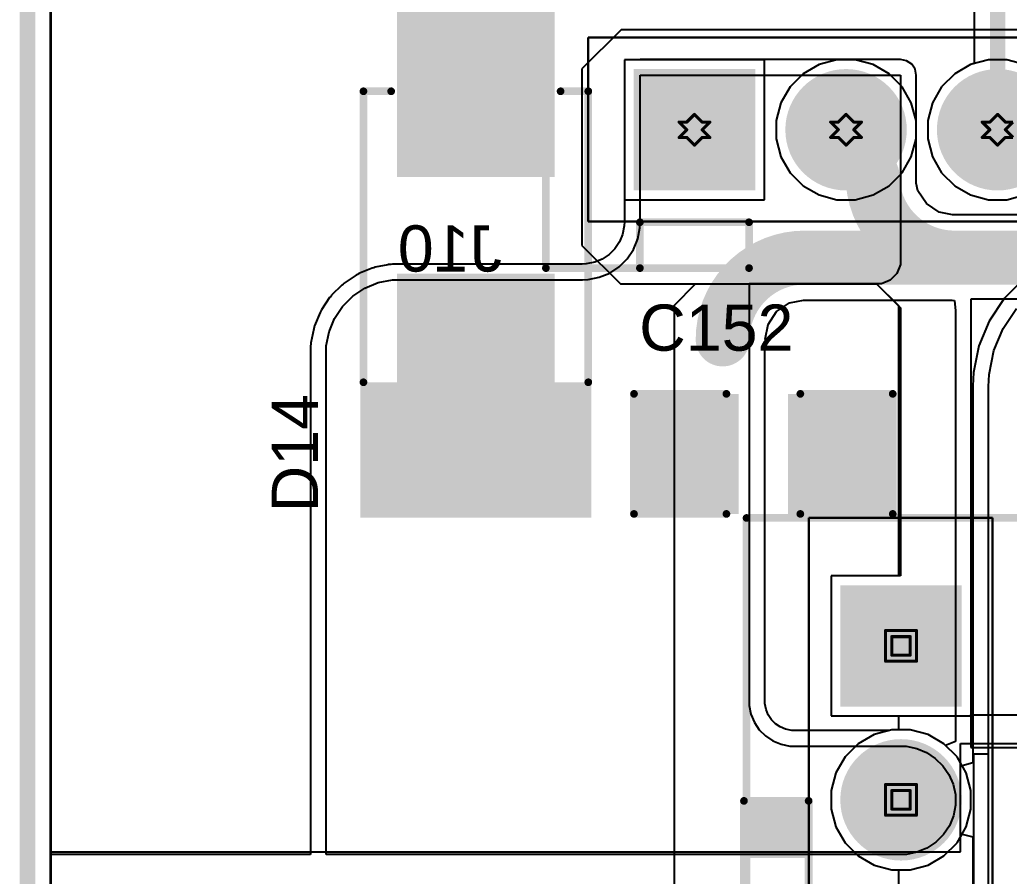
# Model space of a CAD drawing. Header units: inches. Extents: x 0 to 211, y 0 to 201.
# Drawn here: x -0.005 to 0.637, y 3.885 to 4.442 of the extents above; entities that cross this region are included whole.
import ezdxf

# ---------------------------------------------------------------- set-up
doc = ezdxf.new("R2010")
doc.units = ezdxf.units.IN
doc.header["$MEASUREMENT"] = 0
for name, color, linetype in [('Board Outline', 216, 'Continuous'), ('Bottom Layer', 5, 'Continuous'), ('Bottom Overlay', 54, 'Continuous'), ('Bottom Solder', 6, 'Continuous'), ('Drill Drawing', 1, 'Continuous'), ('Layer 1', 16, 'Continuous'), ('Layer 2', 76, 'Continuous'), ('Multi-Layer', 9, 'Continuous'), ('Pad Holes', 156, 'Continuous'), ('Top Layer', 1, 'Continuous'), ('Top Overlay', 2, 'Continuous'), ('Top Paste', 8, 'Continuous'), ('Top Solder', 216, 'Continuous')]:
    doc.layers.add(name, color=color, linetype=linetype)
doc.styles.add('Arial', font='', dxfattribs={"height": 0.2})
doc.styles.get('Arial').set_extended_font_data('Arial')

# ---------------------------------------------------------------- blocks, each defined once
blk = doc.blocks.new('VRB1212S_10WR3_B_4')
at = {"layer": 'Bottom Layer'}
blk.add_hatch(color=5, dxfattribs=at).paths.add_polyline_path([(-0.38543, 0.03543), (-0.31457, 0.03543), (-0.31457, -0.03543), (-0.38543, -0.03543)])
h = blk.add_hatch(color=5, dxfattribs=at)
edge = h.paths.add_edge_path()
edge.add_arc((-0.25, 0), 0.03543, 0, 360)
at = {"layer": 'Bottom Solder'}
blk.add_hatch(color=6, dxfattribs=at).paths.add_polyline_path([(-0.38943, 0.03943), (-0.31057, 0.03943), (-0.31057, -0.03943), (-0.38943, -0.03943)])
h = blk.add_hatch(color=6, dxfattribs=at)
edge = h.paths.add_edge_path()
edge.add_arc((-0.25, 0), 0.03943, 0, 360)
at = {"layer": 'Layer 1'}
blk.add_hatch(color=16, dxfattribs=at).paths.add_polyline_path([(-0.38543, 0.03543), (-0.31457, 0.03543), (-0.31457, -0.03543), (-0.38543, -0.03543)])
h = blk.add_hatch(color=16, dxfattribs=at)
edge = h.paths.add_edge_path()
edge.add_arc((-0.25, 0), 0.03543, 0, 360)
at = {"layer": 'Layer 2'}
blk.add_hatch(color=76, dxfattribs=at).paths.add_polyline_path([(-0.38543, 0.03543), (-0.31457, 0.03543), (-0.31457, -0.03543), (-0.38543, -0.03543)])
h = blk.add_hatch(color=76, dxfattribs=at)
edge = h.paths.add_edge_path()
edge.add_arc((-0.25, 0), 0.03543, 0, 360)
at = {"layer": 'Multi-Layer'}
blk.add_hatch(color=9, dxfattribs=at).paths.add_polyline_path([(-0.38543, 0.03543), (-0.31457, 0.03543), (-0.31457, -0.03543), (-0.38543, -0.03543)])
h = blk.add_hatch(color=9, dxfattribs=at)
edge = h.paths.add_edge_path()
edge.add_arc((-0.25, 0), 0.03543, 0, 360)
at = {"layer": 'Pad Holes'}
h = blk.add_hatch(color=7, dxfattribs=at)
edge = h.paths.add_edge_path()
edge.add_arc((-0.35, 0), 0.02165, 0, 360)
h = blk.add_hatch(color=7, dxfattribs=at)
edge = h.paths.add_edge_path()
edge.add_arc((-0.25, 0), 0.02165, 0, 360)
at = {"layer": 'Top Layer'}
blk.add_hatch(color=1, dxfattribs=at).paths.add_polyline_path([(-0.38543, 0.03543), (-0.31457, 0.03543), (-0.31457, -0.03543), (-0.38543, -0.03543)])
h = blk.add_hatch(color=1, dxfattribs=at)
edge = h.paths.add_edge_path()
edge.add_arc((-0.25, 0), 0.03543, 0, 360)
at = {"layer": 'Top Solder'}
blk.add_hatch(color=216, dxfattribs=at).paths.add_polyline_path([(-0.38943, 0.03943), (-0.31057, 0.03943), (-0.31057, -0.03943), (-0.38943, -0.03943)])
h = blk.add_hatch(color=216, dxfattribs=at)
edge = h.paths.add_edge_path()
edge.add_arc((-0.25, 0), 0.03943, 0, 360)
at = {"layer": 'Bottom Overlay'}
for points in [[(-0.43307, -0.1003, 0.005, 0.005, 0), (-0.43307, 0.27372, 0.005, 0.005, 0)], [(-0.43307, -0.1003, 0.005, 0.005, 0), (0.43307, -0.1003, 0.005, 0.005, 0)]]:
    blk.add_lwpolyline(points, format="xyseb", dxfattribs=at)
blk.add_lwpolyline([(-0.43432, -0.1003, 0.0025, 0.0025, 1), (-0.43182, -0.1003, 0.0025, 0.0025, 1)], format="xyseb", close=True, dxfattribs=at)
blk.add_lwpolyline([(-0.43432, -0.1003, 0.0025, 0.0025, 1), (-0.43182, -0.1003, 0.0025, 0.0025, 1)], format="xyseb", close=True, dxfattribs=at)
blk = doc.blocks.new('R___0603_10')
at = {"layer": 'Top Layer'}
for points in [[(-0.015, 0.0175), (-0.015, -0.0175), (-0.045, -0.0175), (-0.045, 0.0175)], [(0.045, 0.0175), (0.045, -0.0175), (0.015, -0.0175), (0.015, 0.0175)]]:
    blk.add_hatch(color=1, dxfattribs=at).paths.add_polyline_path(points)
at = {"layer": 'Top Paste'}
for points in [[(-0.015, 0.0175), (-0.015, -0.0175), (-0.045, -0.0175), (-0.045, 0.0175)], [(0.045, 0.0175), (0.045, -0.0175), (0.015, -0.0175), (0.015, 0.0175)]]:
    blk.add_hatch(color=8, dxfattribs=at).paths.add_polyline_path(points)
at = {"layer": 'Top Solder'}
for points in [[(-0.011, 0.0215), (-0.011, -0.0215), (-0.049, -0.0215), (-0.049, 0.0215)], [(0.049, 0.0215), (0.049, -0.0215), (0.011, -0.0215), (0.011, 0.0215)]]:
    blk.add_hatch(color=216, dxfattribs=at).paths.add_polyline_path(points)
at = {"layer": 'Top Overlay'}
for points in [[(0.048, 0.021, 0.005, 0.005, 0), (-0.048, 0.021, 0.005, 0.005, 0)], [(-0.048, -0.021, 0.005, 0.005, 0), (-0.048, 0.021, 0.005, 0.005, 0)], [(0.048, -0.021, 0.005, 0.005, 0), (0.048, 0.021, 0.005, 0.005, 0)], [(0.048, -0.021, 0.005, 0.005, 0), (-0.048, -0.021, 0.005, 0.005, 0)]]:
    blk.add_lwpolyline(points, format="xyseb", dxfattribs=at)
for points in [[(-0.04925, 0.021, 0.0025, 0.0025, 1), (-0.04675, 0.021, 0.0025, 0.0025, 1)], [(-0.04925, 0.021, 0.0025, 0.0025, 1), (-0.04675, 0.021, 0.0025, 0.0025, 1)], [(0.04675, 0.021, 0.0025, 0.0025, 1), (0.04925, 0.021, 0.0025, 0.0025, 1)], [(0.04675, 0.021, 0.0025, 0.0025, 1), (0.04925, 0.021, 0.0025, 0.0025, 1)], [(-0.04925, -0.021, 0.0025, 0.0025, 1), (-0.04675, -0.021, 0.0025, 0.0025, 1)], [(-0.04925, -0.021, 0.0025, 0.0025, 1), (-0.04675, -0.021, 0.0025, 0.0025, 1)], [(0.04675, -0.021, 0.0025, 0.0025, 1), (0.04925, -0.021, 0.0025, 0.0025, 1)], [(0.04675, -0.021, 0.0025, 0.0025, 1), (0.04925, -0.021, 0.0025, 0.0025, 1)]]:
    blk.add_lwpolyline(points, format="xyseb", close=True, dxfattribs=at)
blk = doc.blocks.new('SMB__20')
at = {"layer": 'Top Layer'}
for points in [[(-0.14567, -0.04724), (-0.14567, 0.04724), (-0.03543, 0.04724), (-0.03543, -0.04724)], [(0.03543, -0.04724), (0.03543, 0.04724), (0.14567, 0.04724), (0.14567, -0.04724)]]:
    blk.add_hatch(color=1, dxfattribs=at).paths.add_polyline_path(points)
at = {"layer": 'Top Overlay'}
for points in [[(0.102, 0.049), (0.19, 0.049), (0.19, 0.075), (0.102, 0.075)], [(0.147, -0.065), (0.19, -0.065), (0.19, 0.053), (0.147, 0.053)], [(0.102, -0.075), (0.19, -0.075), (0.19, -0.049), (0.102, -0.049)]]:
    blk.add_hatch(color=2, dxfattribs=at).paths.add_polyline_path(points)
at = {"layer": 'Top Paste'}
for points in [[(-0.14567, -0.04724), (-0.14567, 0.04724), (-0.03543, 0.04724), (-0.03543, -0.04724)], [(0.03543, -0.04724), (0.03543, 0.04724), (0.14567, 0.04724), (0.14567, -0.04724)]]:
    blk.add_hatch(color=8, dxfattribs=at).paths.add_polyline_path(points)
at = {"layer": 'Top Solder'}
for points in [[(-0.14967, -0.05124), (-0.14967, 0.05124), (-0.03143, 0.05124), (-0.03143, -0.05124)], [(0.03143, -0.05124), (0.03143, 0.05124), (0.14967, 0.05124), (0.14967, -0.05124)]]:
    blk.add_hatch(color=216, dxfattribs=at).paths.add_polyline_path(points)
at = {"layer": 'Top Overlay'}
for points in [[(0.102, 0.073, 0.005, 0.005, 0), (-0.087, 0.073, 0.005, 0.005, 0)], [(-0.087, 0.055, 0.005, 0.005, 0), (-0.087, 0.073, 0.005, 0.005, 0)], [(-0.087, -0.073, 0.005, 0.005, 0), (-0.087, -0.055, 0.005, 0.005, 0)], [(0.102, -0.073, 0.005, 0.005, 0), (-0.087, -0.073, 0.005, 0.005, 0)]]:
    blk.add_lwpolyline(points, format="xyseb", dxfattribs=at)
for points in [[(-0.08825, 0.073, 0.0025, 0.0025, 1), (-0.08575, 0.073, 0.0025, 0.0025, 1)], [(-0.08825, 0.073, 0.0025, 0.0025, 1), (-0.08575, 0.073, 0.0025, 0.0025, 1)], [(0.10075, 0.073, 0.0025, 0.0025, 1), (0.10325, 0.073, 0.0025, 0.0025, 1)], [(-0.08825, 0.055, 0.0025, 0.0025, 1), (-0.08575, 0.055, 0.0025, 0.0025, 1)], [(-0.08825, -0.055, 0.0025, 0.0025, 1), (-0.08575, -0.055, 0.0025, 0.0025, 1)], [(-0.08825, -0.073, 0.0025, 0.0025, 1), (-0.08575, -0.073, 0.0025, 0.0025, 1)], [(-0.08825, -0.073, 0.0025, 0.0025, 1), (-0.08575, -0.073, 0.0025, 0.0025, 1)], [(0.10075, -0.073, 0.0025, 0.0025, 1), (0.10325, -0.073, 0.0025, 0.0025, 1)]]:
    blk.add_lwpolyline(points, format="xyseb", close=True, dxfattribs=at)
blk = doc.blocks.new('C___1206_28')
at = {"layer": 'Top Layer'}
for points in [[(-0.08, 0.035), (-0.02, 0.035), (-0.02, -0.035), (-0.08, -0.035)], [(0.02, 0.035), (0.08, 0.035), (0.08, -0.035), (0.02, -0.035)]]:
    blk.add_hatch(color=1, dxfattribs=at).paths.add_polyline_path(points)
at = {"layer": 'Top Paste'}
for points in [[(-0.08, 0.035), (-0.02, 0.035), (-0.02, -0.035), (-0.08, -0.035)], [(0.02, 0.035), (0.08, 0.035), (0.08, -0.035), (0.02, -0.035)]]:
    blk.add_hatch(color=8, dxfattribs=at).paths.add_polyline_path(points)
at = {"layer": 'Top Solder'}
for points in [[(-0.084, 0.039), (-0.016, 0.039), (-0.016, -0.039), (-0.084, -0.039)], [(0.016, 0.039), (0.084, 0.039), (0.084, -0.039), (0.016, -0.039)]]:
    blk.add_hatch(color=216, dxfattribs=at).paths.add_polyline_path(points)
at = {"layer": 'Top Overlay'}
for points in [[(-0.084, 0.039, 0.005, 0.005, 0), (-0.084, -0.039, 0.005, 0.005, 0)], [(-0.024, 0.039, 0.005, 0.005, 0), (-0.084, 0.039, 0.005, 0.005, 0)], [(0.084, 0.039, 0.005, 0.005, 0), (0.024, 0.039, 0.005, 0.005, 0)], [(0.084, 0.039, 0.005, 0.005, 0), (0.084, -0.039, 0.005, 0.005, 0)], [(-0.024, -0.039, 0.005, 0.005, 0), (-0.084, -0.039, 0.005, 0.005, 0)], [(0.084, -0.039, 0.005, 0.005, 0), (0.024, -0.039, 0.005, 0.005, 0)]]:
    blk.add_lwpolyline(points, format="xyseb", dxfattribs=at)
for points in [[(-0.08525, 0.039, 0.0025, 0.0025, 1), (-0.08275, 0.039, 0.0025, 0.0025, 1)], [(-0.08525, 0.039, 0.0025, 0.0025, 1), (-0.08275, 0.039, 0.0025, 0.0025, 1)], [(-0.02525, 0.039, 0.0025, 0.0025, 1), (-0.02275, 0.039, 0.0025, 0.0025, 1)], [(0.02275, 0.039, 0.0025, 0.0025, 1), (0.02525, 0.039, 0.0025, 0.0025, 1)], [(0.08275, 0.039, 0.0025, 0.0025, 1), (0.08525, 0.039, 0.0025, 0.0025, 1)], [(0.08275, 0.039, 0.0025, 0.0025, 1), (0.08525, 0.039, 0.0025, 0.0025, 1)], [(-0.08525, -0.039, 0.0025, 0.0025, 1), (-0.08275, -0.039, 0.0025, 0.0025, 1)], [(-0.08525, -0.039, 0.0025, 0.0025, 1), (-0.08275, -0.039, 0.0025, 0.0025, 1)], [(-0.02525, -0.039, 0.0025, 0.0025, 1), (-0.02275, -0.039, 0.0025, 0.0025, 1)], [(0.02275, -0.039, 0.0025, 0.0025, 1), (0.02525, -0.039, 0.0025, 0.0025, 1)], [(0.08275, -0.039, 0.0025, 0.0025, 1), (0.08525, -0.039, 0.0025, 0.0025, 1)], [(0.08275, -0.039, 0.0025, 0.0025, 1), (0.08525, -0.039, 0.0025, 0.0025, 1)]]:
    blk.add_lwpolyline(points, format="xyseb", close=True, dxfattribs=at)
blk = doc.blocks.new('B8B_XH_A_LF__SN__B_220')
at = {"layer": 'Bottom Layer'}
blk.add_hatch(color=5, dxfattribs=at).paths.add_polyline_path([(-0.30906, -0.03543), (-0.37992, -0.03543), (-0.37992, 0.03543), (-0.30906, 0.03543)])
h = blk.add_hatch(color=5, dxfattribs=at)
edge = h.paths.add_edge_path()
edge.add_arc((-0.24606, 0), 0.03543, 0, 360)
h = blk.add_hatch(color=5, dxfattribs=at)
edge = h.paths.add_edge_path()
edge.add_arc((-0.14764, 0), 0.03543, 0, 360)
at = {"layer": 'Bottom Solder'}
blk.add_hatch(color=6, dxfattribs=at).paths.add_polyline_path([(-0.30506, -0.03943), (-0.38392, -0.03943), (-0.38392, 0.03943), (-0.30506, 0.03943)])
h = blk.add_hatch(color=6, dxfattribs=at)
edge = h.paths.add_edge_path()
edge.add_arc((-0.24606, 0), 0.03943, 0, 360)
h = blk.add_hatch(color=6, dxfattribs=at)
edge = h.paths.add_edge_path()
edge.add_arc((-0.14764, 0), 0.03943, 0, 360)
at = {"layer": 'Layer 1'}
blk.add_hatch(color=16, dxfattribs=at).paths.add_polyline_path([(-0.30906, -0.03543), (-0.37992, -0.03543), (-0.37992, 0.03543), (-0.30906, 0.03543)])
h = blk.add_hatch(color=16, dxfattribs=at)
edge = h.paths.add_edge_path()
edge.add_arc((-0.24606, 0), 0.03543, 0, 360)
h = blk.add_hatch(color=16, dxfattribs=at)
edge = h.paths.add_edge_path()
edge.add_arc((-0.14764, 0), 0.03543, 0, 360)
at = {"layer": 'Layer 2'}
blk.add_hatch(color=76, dxfattribs=at).paths.add_polyline_path([(-0.30906, -0.03543), (-0.37992, -0.03543), (-0.37992, 0.03543), (-0.30906, 0.03543)])
h = blk.add_hatch(color=76, dxfattribs=at)
edge = h.paths.add_edge_path()
edge.add_arc((-0.24606, 0), 0.03543, 0, 360)
h = blk.add_hatch(color=76, dxfattribs=at)
edge = h.paths.add_edge_path()
edge.add_arc((-0.14764, 0), 0.03543, 0, 360)
at = {"layer": 'Multi-Layer'}
blk.add_hatch(color=9, dxfattribs=at).paths.add_polyline_path([(-0.30906, -0.03543), (-0.37992, -0.03543), (-0.37992, 0.03543), (-0.30906, 0.03543)])
h = blk.add_hatch(color=9, dxfattribs=at)
edge = h.paths.add_edge_path()
edge.add_arc((-0.24606, 0), 0.03543, 0, 360)
h = blk.add_hatch(color=9, dxfattribs=at)
edge = h.paths.add_edge_path()
edge.add_arc((-0.14764, 0), 0.03543, 0, 360)
at = {"layer": 'Pad Holes'}
h = blk.add_hatch(color=7, dxfattribs=at)
edge = h.paths.add_edge_path()
edge.add_arc((-0.34449, 0), 0.01969, 0, 360)
h = blk.add_hatch(color=7, dxfattribs=at)
edge = h.paths.add_edge_path()
edge.add_arc((-0.24606, 0), 0.01969, 0, 360)
h = blk.add_hatch(color=7, dxfattribs=at)
edge = h.paths.add_edge_path()
edge.add_arc((-0.14764, 0), 0.01969, 0, 360)
at = {"layer": 'Top Layer'}
blk.add_hatch(color=1, dxfattribs=at).paths.add_polyline_path([(-0.30906, -0.03543), (-0.37992, -0.03543), (-0.37992, 0.03543), (-0.30906, 0.03543)])
h = blk.add_hatch(color=1, dxfattribs=at)
edge = h.paths.add_edge_path()
edge.add_arc((-0.24606, 0), 0.03543, 0, 360)
h = blk.add_hatch(color=1, dxfattribs=at)
edge = h.paths.add_edge_path()
edge.add_arc((-0.14764, 0), 0.03543, 0, 360)
at = {"layer": 'Top Solder'}
blk.add_hatch(color=216, dxfattribs=at).paths.add_polyline_path([(-0.30506, -0.03943), (-0.38392, -0.03943), (-0.38392, 0.03943), (-0.30506, 0.03943)])
h = blk.add_hatch(color=216, dxfattribs=at)
edge = h.paths.add_edge_path()
edge.add_arc((-0.24606, 0), 0.03943, 0, 360)
h = blk.add_hatch(color=216, dxfattribs=at)
edge = h.paths.add_edge_path()
edge.add_arc((-0.14764, 0), 0.03943, 0, 360)
at = {"layer": 'Bottom Overlay'}
for points in [[(-0.44094, -0.08986, 0.005, 0.005, 0), (-0.44094, 0.13652, 0.005, 0.005, 0)], [(-0.37992, -0.08986, 0.005, 0.005, 0), (-0.37992, -0.06008, 0.005, 0.005, 0)], [(-0.37992, -0.06008, 0.005, 0.005, 0), (-0.30906, -0.06008, 0.005, 0.005, 0)], [(-0.30906, -0.08986, 0.005, 0.005, 0), (-0.30906, -0.06008, 0.005, 0.005, 0)], [(-0.44094, -0.08986, 0.005, 0.005, 0), (0.44094, -0.08986, 0.005, 0.005, 0)]]:
    blk.add_lwpolyline(points, format="xyseb", dxfattribs=at)
for points in [[(-0.38117, -0.06008, 0.0025, 0.0025, 1), (-0.37867, -0.06008, 0.0025, 0.0025, 1)], [(-0.38117, -0.06008, 0.0025, 0.0025, 1), (-0.37867, -0.06008, 0.0025, 0.0025, 1)], [(-0.31031, -0.06008, 0.0025, 0.0025, 1), (-0.30781, -0.06008, 0.0025, 0.0025, 1)], [(-0.31031, -0.06008, 0.0025, 0.0025, 1), (-0.30781, -0.06008, 0.0025, 0.0025, 1)], [(-0.4422, -0.08986, 0.0025, 0.0025, 1), (-0.4397, -0.08986, 0.0025, 0.0025, 1)], [(-0.4422, -0.08986, 0.0025, 0.0025, 1), (-0.4397, -0.08986, 0.0025, 0.0025, 1)], [(-0.38117, -0.08986, 0.0025, 0.0025, 1), (-0.37867, -0.08986, 0.0025, 0.0025, 1)], [(-0.31031, -0.08986, 0.0025, 0.0025, 1), (-0.30781, -0.08986, 0.0025, 0.0025, 1)]]:
    blk.add_lwpolyline(points, format="xyseb", close=True, dxfattribs=at)

msp = doc.modelspace()

# ---------------------------------------------------------------- linework, layer by layer
at = {"layer": 'Board Outline'}
msp.add_lwpolyline([(0, 0, 0.01, 0.01, 0), (0, 4.72441, 0.01, 0.01, 0)], format="xyseb", dxfattribs=at)
at = {"layer": 'Bottom Layer'}
for p, q in [((0.01529, 3.73113), (0.01529, 4.56122)), ((0.61463, 4.52016), (0.61463, 4.41302)), ((0.4785, 4.41551), (0.38764, 4.41551)), ((0.38764, 4.41551), (0.38764, 4.32465)), ((0.4785, 4.32465), (0.4785, 4.41551)), ((0.52551, 4.41551), (0.51396, 4.41242)), ((0.53748, 4.41551), (0.52551, 4.41551)), ((0.54903, 4.41242), (0.53748, 4.41551)), ((0.51396, 4.41242), (0.5036, 4.40644)), ((0.55939, 4.40644), (0.54903, 4.41242)), ((0.61238, 4.41242), (0.60202, 4.40644)), ((0.61463, 4.41302), (0.61238, 4.41242)), ((0.5036, 4.40644), (0.49514, 4.39798)), ((0.56785, 4.39798), (0.55939, 4.40644)), ((0.60202, 4.40644), (0.59356, 4.39798)), ((0.49514, 4.39798), (0.48916, 4.38762)), ((0.57383, 4.38762), (0.56785, 4.39798)), ((0.59356, 4.39798), (0.58758, 4.38762)), ((0.48916, 4.38762), (0.48606, 4.37606)), ((0.57693, 4.37606), (0.57383, 4.38762)), ((0.58758, 4.38762), (0.58449, 4.37606)), ((0.48606, 4.37606), (0.48606, 4.3641)), ((0.57693, 4.3641), (0.57693, 4.37606)), ((0.58449, 4.37606), (0.58449, 4.3641)), ((0.48606, 4.3641), (0.48916, 4.35254)), ((0.57383, 4.35254), (0.57693, 4.3641)), ((0.58449, 4.3641), (0.58758, 4.35254)), ((0.48916, 4.35254), (0.49514, 4.34218)), ((0.56785, 4.34218), (0.57383, 4.35254)), ((0.58758, 4.35254), (0.59356, 4.34218)), ((0.49514, 4.34218), (0.5036, 4.33373)), ((0.55939, 4.33373), (0.56785, 4.34218)), ((0.59356, 4.34218), (0.60202, 4.33373)), ((0.5036, 4.33373), (0.51396, 4.32774)), ((0.54903, 4.32774), (0.55939, 4.33373)), ((0.60202, 4.33373), (0.61238, 4.32774)), ((0.38764, 4.32465), (0.4785, 4.32465)), ((0.51396, 4.32774), (0.52551, 4.32465)), ((0.52551, 4.32465), (0.53748, 4.32465)), ((0.53748, 4.32465), (0.54903, 4.32774)), ((0.61238, 4.32774), (0.62394, 4.32465)), ((0.62394, 4.32465), (0.6359, 4.32465)), ((0.6359, 4.32465), (0.64746, 4.32774)), ((0.64654, 4.27283), (0.63414, 4.26043)), ((0.63414, 4.26043), (0.6244, 4.24584)), ((0.63343, 4.24102), (0.64206, 4.25393)), ((0.6244, 4.24584), (0.61769, 4.22964)), ((0.62749, 4.22667), (0.63343, 4.24102)), ((0.61769, 4.22964), (0.61426, 4.21244)), ((0.62441, 4.21119), (0.62749, 4.22667)), ((0.61426, 4.21244), (0.61383, 4.20368)), ((0.62403, 4.20343), (0.62441, 4.21119)), ((0.61383, 4.20368), (0.61383, 3.95892)), ((0.62403, 3.96463), (0.62403, 4.20343)), ((0.54965, 3.9772), (0.53929, 3.97122)), ((0.5612, 3.98029), (0.54965, 3.9772)), ((0.57316, 3.98029), (0.5612, 3.98029)), ((0.58472, 3.9772), (0.57316, 3.98029)), ((0.59508, 3.97122), (0.58472, 3.9772)), ((0.53929, 3.97122), (0.53083, 3.96276)), ((0.60354, 3.96276), (0.59508, 3.97122)), ((0.62405, 3.96463), (0.61427, 3.96463)), ((0.61427, 3.96463), (0.61427, 3.72093)), ((0.62405, 3.96463), (0.62403, 3.96463)), ((0.62405, 3.72093), (0.62405, 3.96463)), ((0.62405, 3.72093), (0.62405, 3.96463)), ((0.53083, 3.96276), (0.52485, 3.9524)), ((0.60683, 3.95705), (0.60354, 3.96276)), ((0.61383, 3.95892), (0.60683, 3.95705)), ((0.52485, 3.9524), (0.52175, 3.94084)), ((0.52175, 3.94084), (0.52175, 3.92888)), ((0.52175, 3.92888), (0.52485, 3.91732)), ((0.52485, 3.91732), (0.53083, 3.90696)), ((0.60354, 3.90696), (0.60683, 3.91267)), ((0.60683, 3.91267), (0.61383, 3.9108)), ((0.53083, 3.90696), (0.53929, 3.8985)), ((0.59508, 3.8985), (0.60354, 3.90696)), ((0.61383, 3.9108), (0.61383, 3.85892)), ((0.53929, 3.8985), (0.54965, 3.89252)), ((0.58472, 3.89252), (0.59508, 3.8985)), ((0.54965, 3.89252), (0.5612, 3.88943)), ((0.5612, 3.88943), (0.57316, 3.88943)), ((0.57316, 3.88943), (0.58472, 3.89252))]:
    msp.add_line(p, q, dxfattribs=at)
msp.add_lwpolyline([(0.62992, 4.37008, 0.01, 0.01, 0), (0.62992, 4.52016, 0.01, 0.01, 0)], format="xyseb", dxfattribs=at)
msp.add_lwpolyline([(0.62742, 4.37008, 0.005, 0.005, 1), (0.63242, 4.37008, 0.005, 0.005, 1)], format="xyseb", close=True, dxfattribs=at)
at = {"layer": 'Drill Drawing'}
for points in [[(0.42307, 4.37508, 0.002, 0.002, 0), (0.42807, 4.37008, 0.002, 0.002, 0)], [(0.42307, 4.37508, 0.002, 0.002, 0), (0.42807, 4.37508, 0.002, 0.002, 0)], [(0.42807, 4.37508, 0.002, 0.002, 0), (0.43307, 4.38008, 0.002, 0.002, 0)], [(0.43307, 4.38008, 0.002, 0.002, 0), (0.43807, 4.37508, 0.002, 0.002, 0)], [(0.43807, 4.37508, 0.002, 0.002, 0), (0.44307, 4.37508, 0.002, 0.002, 0)], [(0.43807, 4.37008, 0.002, 0.002, 0), (0.44307, 4.37508, 0.002, 0.002, 0)], [(0.52149, 4.37508, 0.002, 0.002, 0), (0.52649, 4.37008, 0.002, 0.002, 0)], [(0.52149, 4.37508, 0.002, 0.002, 0), (0.52649, 4.37508, 0.002, 0.002, 0)], [(0.52649, 4.37508, 0.002, 0.002, 0), (0.53149, 4.38008, 0.002, 0.002, 0)], [(0.53149, 4.38008, 0.002, 0.002, 0), (0.53649, 4.37508, 0.002, 0.002, 0)], [(0.53649, 4.37508, 0.002, 0.002, 0), (0.54149, 4.37508, 0.002, 0.002, 0)], [(0.53649, 4.37008, 0.002, 0.002, 0), (0.54149, 4.37508, 0.002, 0.002, 0)], [(0.61992, 4.37508, 0.002, 0.002, 0), (0.62492, 4.37008, 0.002, 0.002, 0)], [(0.61992, 4.37508, 0.002, 0.002, 0), (0.62492, 4.37508, 0.002, 0.002, 0)], [(0.62492, 4.37508, 0.002, 0.002, 0), (0.62992, 4.38008, 0.002, 0.002, 0)], [(0.62992, 4.38008, 0.002, 0.002, 0), (0.63492, 4.37508, 0.002, 0.002, 0)], [(0.63492, 4.37508, 0.002, 0.002, 0), (0.63992, 4.37508, 0.002, 0.002, 0)], [(0.63492, 4.37008, 0.002, 0.002, 0), (0.63992, 4.37508, 0.002, 0.002, 0)], [(0.42307, 4.36508, 0.002, 0.002, 0), (0.42807, 4.37008, 0.002, 0.002, 0)], [(0.43807, 4.37008, 0.002, 0.002, 0), (0.44307, 4.36508, 0.002, 0.002, 0)], [(0.52149, 4.36508, 0.002, 0.002, 0), (0.52649, 4.37008, 0.002, 0.002, 0)], [(0.53649, 4.37008, 0.002, 0.002, 0), (0.54149, 4.36508, 0.002, 0.002, 0)], [(0.61992, 4.36508, 0.002, 0.002, 0), (0.62492, 4.37008, 0.002, 0.002, 0)], [(0.63492, 4.37008, 0.002, 0.002, 0), (0.63992, 4.36508, 0.002, 0.002, 0)], [(0.42307, 4.36508, 0.002, 0.002, 0), (0.42807, 4.36508, 0.002, 0.002, 0)], [(0.42807, 4.36508, 0.002, 0.002, 0), (0.43307, 4.36008, 0.002, 0.002, 0)], [(0.43307, 4.36008, 0.002, 0.002, 0), (0.43807, 4.36508, 0.002, 0.002, 0)], [(0.43807, 4.36508, 0.002, 0.002, 0), (0.44307, 4.36508, 0.002, 0.002, 0)], [(0.52149, 4.36508, 0.002, 0.002, 0), (0.52649, 4.36508, 0.002, 0.002, 0)], [(0.52649, 4.36508, 0.002, 0.002, 0), (0.53149, 4.36008, 0.002, 0.002, 0)], [(0.53149, 4.36008, 0.002, 0.002, 0), (0.53649, 4.36508, 0.002, 0.002, 0)], [(0.53649, 4.36508, 0.002, 0.002, 0), (0.54149, 4.36508, 0.002, 0.002, 0)], [(0.61992, 4.36508, 0.002, 0.002, 0), (0.62492, 4.36508, 0.002, 0.002, 0)], [(0.62492, 4.36508, 0.002, 0.002, 0), (0.62992, 4.36008, 0.002, 0.002, 0)], [(0.62992, 4.36008, 0.002, 0.002, 0), (0.63492, 4.36508, 0.002, 0.002, 0)], [(0.63492, 4.36508, 0.002, 0.002, 0), (0.63992, 4.36508, 0.002, 0.002, 0)], [(0.55718, 4.04486, 0.002, 0.002, 0), (0.57718, 4.04486, 0.002, 0.002, 0)], [(0.55718, 4.02486, 0.002, 0.002, 0), (0.55718, 4.04486, 0.002, 0.002, 0)], [(0.56118, 4.04086, 0.002, 0.002, 0), (0.57318, 4.04086, 0.002, 0.002, 0)], [(0.56118, 4.02886, 0.002, 0.002, 0), (0.56118, 4.04086, 0.002, 0.002, 0)], [(0.57318, 4.02886, 0.002, 0.002, 0), (0.57318, 4.04086, 0.002, 0.002, 0)], [(0.57718, 4.02486, 0.002, 0.002, 0), (0.57718, 4.04486, 0.002, 0.002, 0)], [(0.56118, 4.02886, 0.002, 0.002, 0), (0.57318, 4.02886, 0.002, 0.002, 0)], [(0.55718, 4.02486, 0.002, 0.002, 0), (0.57718, 4.02486, 0.002, 0.002, 0)], [(0.55718, 3.94486, 0.002, 0.002, 0), (0.57718, 3.94486, 0.002, 0.002, 0)], [(0.55718, 3.92486, 0.002, 0.002, 0), (0.55718, 3.94486, 0.002, 0.002, 0)], [(0.57718, 3.92486, 0.002, 0.002, 0), (0.57718, 3.94486, 0.002, 0.002, 0)], [(0.56118, 3.94086, 0.002, 0.002, 0), (0.57318, 3.94086, 0.002, 0.002, 0)], [(0.56118, 3.92886, 0.002, 0.002, 0), (0.56118, 3.94086, 0.002, 0.002, 0)], [(0.57318, 3.92886, 0.002, 0.002, 0), (0.57318, 3.94086, 0.002, 0.002, 0)], [(0.55718, 3.92486, 0.002, 0.002, 0), (0.57718, 3.92486, 0.002, 0.002, 0)], [(0.56118, 3.92886, 0.002, 0.002, 0), (0.57318, 3.92886, 0.002, 0.002, 0)]]:
    msp.add_lwpolyline(points, format="xyseb", dxfattribs=at)
for points in [[(0.42257, 4.37508, 0.001, 0.001, 1), (0.42357, 4.37508, 0.001, 0.001, 1)], [(0.42257, 4.37508, 0.001, 0.001, 1), (0.42357, 4.37508, 0.001, 0.001, 1)], [(0.42757, 4.37508, 0.001, 0.001, 1), (0.42857, 4.37508, 0.001, 0.001, 1)], [(0.42757, 4.37508, 0.001, 0.001, 1), (0.42857, 4.37508, 0.001, 0.001, 1)], [(0.43257, 4.38008, 0.001, 0.001, 1), (0.43357, 4.38008, 0.001, 0.001, 1)], [(0.43257, 4.38008, 0.001, 0.001, 1), (0.43357, 4.38008, 0.001, 0.001, 1)], [(0.43757, 4.37508, 0.001, 0.001, 1), (0.43857, 4.37508, 0.001, 0.001, 1)], [(0.43757, 4.37508, 0.001, 0.001, 1), (0.43857, 4.37508, 0.001, 0.001, 1)], [(0.44257, 4.37508, 0.001, 0.001, 1), (0.44357, 4.37508, 0.001, 0.001, 1)], [(0.44257, 4.37508, 0.001, 0.001, 1), (0.44357, 4.37508, 0.001, 0.001, 1)], [(0.52099, 4.37508, 0.001, 0.001, 1), (0.52199, 4.37508, 0.001, 0.001, 1)], [(0.52099, 4.37508, 0.001, 0.001, 1), (0.52199, 4.37508, 0.001, 0.001, 1)], [(0.52599, 4.37508, 0.001, 0.001, 1), (0.52699, 4.37508, 0.001, 0.001, 1)], [(0.52599, 4.37508, 0.001, 0.001, 1), (0.52699, 4.37508, 0.001, 0.001, 1)], [(0.53099, 4.38008, 0.001, 0.001, 1), (0.53199, 4.38008, 0.001, 0.001, 1)], [(0.53099, 4.38008, 0.001, 0.001, 1), (0.53199, 4.38008, 0.001, 0.001, 1)], [(0.53599, 4.37508, 0.001, 0.001, 1), (0.53699, 4.37508, 0.001, 0.001, 1)], [(0.53599, 4.37508, 0.001, 0.001, 1), (0.53699, 4.37508, 0.001, 0.001, 1)], [(0.54099, 4.37508, 0.001, 0.001, 1), (0.54199, 4.37508, 0.001, 0.001, 1)], [(0.54099, 4.37508, 0.001, 0.001, 1), (0.54199, 4.37508, 0.001, 0.001, 1)], [(0.61942, 4.37508, 0.001, 0.001, 1), (0.62042, 4.37508, 0.001, 0.001, 1)], [(0.61942, 4.37508, 0.001, 0.001, 1), (0.62042, 4.37508, 0.001, 0.001, 1)], [(0.62442, 4.37508, 0.001, 0.001, 1), (0.62542, 4.37508, 0.001, 0.001, 1)], [(0.62442, 4.37508, 0.001, 0.001, 1), (0.62542, 4.37508, 0.001, 0.001, 1)], [(0.62942, 4.38008, 0.001, 0.001, 1), (0.63042, 4.38008, 0.001, 0.001, 1)], [(0.62942, 4.38008, 0.001, 0.001, 1), (0.63042, 4.38008, 0.001, 0.001, 1)], [(0.63442, 4.37508, 0.001, 0.001, 1), (0.63542, 4.37508, 0.001, 0.001, 1)], [(0.63442, 4.37508, 0.001, 0.001, 1), (0.63542, 4.37508, 0.001, 0.001, 1)], [(0.42757, 4.37008, 0.001, 0.001, 1), (0.42857, 4.37008, 0.001, 0.001, 1)], [(0.42757, 4.37008, 0.001, 0.001, 1), (0.42857, 4.37008, 0.001, 0.001, 1)], [(0.43757, 4.37008, 0.001, 0.001, 1), (0.43857, 4.37008, 0.001, 0.001, 1)], [(0.43757, 4.37008, 0.001, 0.001, 1), (0.43857, 4.37008, 0.001, 0.001, 1)], [(0.52599, 4.37008, 0.001, 0.001, 1), (0.52699, 4.37008, 0.001, 0.001, 1)], [(0.52599, 4.37008, 0.001, 0.001, 1), (0.52699, 4.37008, 0.001, 0.001, 1)], [(0.53599, 4.37008, 0.001, 0.001, 1), (0.53699, 4.37008, 0.001, 0.001, 1)], [(0.53599, 4.37008, 0.001, 0.001, 1), (0.53699, 4.37008, 0.001, 0.001, 1)], [(0.62442, 4.37008, 0.001, 0.001, 1), (0.62542, 4.37008, 0.001, 0.001, 1)], [(0.62442, 4.37008, 0.001, 0.001, 1), (0.62542, 4.37008, 0.001, 0.001, 1)], [(0.63442, 4.37008, 0.001, 0.001, 1), (0.63542, 4.37008, 0.001, 0.001, 1)], [(0.63442, 4.37008, 0.001, 0.001, 1), (0.63542, 4.37008, 0.001, 0.001, 1)], [(0.42257, 4.36508, 0.001, 0.001, 1), (0.42357, 4.36508, 0.001, 0.001, 1)], [(0.42257, 4.36508, 0.001, 0.001, 1), (0.42357, 4.36508, 0.001, 0.001, 1)], [(0.42757, 4.36508, 0.001, 0.001, 1), (0.42857, 4.36508, 0.001, 0.001, 1)], [(0.42757, 4.36508, 0.001, 0.001, 1), (0.42857, 4.36508, 0.001, 0.001, 1)], [(0.43757, 4.36508, 0.001, 0.001, 1), (0.43857, 4.36508, 0.001, 0.001, 1)], [(0.43757, 4.36508, 0.001, 0.001, 1), (0.43857, 4.36508, 0.001, 0.001, 1)], [(0.44257, 4.36508, 0.001, 0.001, 1), (0.44357, 4.36508, 0.001, 0.001, 1)], [(0.44257, 4.36508, 0.001, 0.001, 1), (0.44357, 4.36508, 0.001, 0.001, 1)], [(0.52099, 4.36508, 0.001, 0.001, 1), (0.52199, 4.36508, 0.001, 0.001, 1)], [(0.52099, 4.36508, 0.001, 0.001, 1), (0.52199, 4.36508, 0.001, 0.001, 1)], [(0.52599, 4.36508, 0.001, 0.001, 1), (0.52699, 4.36508, 0.001, 0.001, 1)], [(0.52599, 4.36508, 0.001, 0.001, 1), (0.52699, 4.36508, 0.001, 0.001, 1)], [(0.53599, 4.36508, 0.001, 0.001, 1), (0.53699, 4.36508, 0.001, 0.001, 1)], [(0.53599, 4.36508, 0.001, 0.001, 1), (0.53699, 4.36508, 0.001, 0.001, 1)], [(0.54099, 4.36508, 0.001, 0.001, 1), (0.54199, 4.36508, 0.001, 0.001, 1)], [(0.54099, 4.36508, 0.001, 0.001, 1), (0.54199, 4.36508, 0.001, 0.001, 1)], [(0.61942, 4.36508, 0.001, 0.001, 1), (0.62042, 4.36508, 0.001, 0.001, 1)], [(0.61942, 4.36508, 0.001, 0.001, 1), (0.62042, 4.36508, 0.001, 0.001, 1)], [(0.62442, 4.36508, 0.001, 0.001, 1), (0.62542, 4.36508, 0.001, 0.001, 1)], [(0.62442, 4.36508, 0.001, 0.001, 1), (0.62542, 4.36508, 0.001, 0.001, 1)], [(0.63442, 4.36508, 0.001, 0.001, 1), (0.63542, 4.36508, 0.001, 0.001, 1)], [(0.63442, 4.36508, 0.001, 0.001, 1), (0.63542, 4.36508, 0.001, 0.001, 1)], [(0.43257, 4.36008, 0.001, 0.001, 1), (0.43357, 4.36008, 0.001, 0.001, 1)], [(0.43257, 4.36008, 0.001, 0.001, 1), (0.43357, 4.36008, 0.001, 0.001, 1)], [(0.53099, 4.36008, 0.001, 0.001, 1), (0.53199, 4.36008, 0.001, 0.001, 1)], [(0.53099, 4.36008, 0.001, 0.001, 1), (0.53199, 4.36008, 0.001, 0.001, 1)], [(0.62942, 4.36008, 0.001, 0.001, 1), (0.63042, 4.36008, 0.001, 0.001, 1)], [(0.62942, 4.36008, 0.001, 0.001, 1), (0.63042, 4.36008, 0.001, 0.001, 1)], [(0.55668, 4.04486, 0.001, 0.001, 1), (0.55768, 4.04486, 0.001, 0.001, 1)], [(0.55668, 4.04486, 0.001, 0.001, 1), (0.55768, 4.04486, 0.001, 0.001, 1)], [(0.56068, 4.04086, 0.001, 0.001, 1), (0.56168, 4.04086, 0.001, 0.001, 1)], [(0.56068, 4.04086, 0.001, 0.001, 1), (0.56168, 4.04086, 0.001, 0.001, 1)], [(0.57268, 4.04086, 0.001, 0.001, 1), (0.57368, 4.04086, 0.001, 0.001, 1)], [(0.57268, 4.04086, 0.001, 0.001, 1), (0.57368, 4.04086, 0.001, 0.001, 1)], [(0.57668, 4.04486, 0.001, 0.001, 1), (0.57768, 4.04486, 0.001, 0.001, 1)], [(0.57668, 4.04486, 0.001, 0.001, 1), (0.57768, 4.04486, 0.001, 0.001, 1)], [(0.56068, 4.02886, 0.001, 0.001, 1), (0.56168, 4.02886, 0.001, 0.001, 1)], [(0.56068, 4.02886, 0.001, 0.001, 1), (0.56168, 4.02886, 0.001, 0.001, 1)], [(0.57268, 4.02886, 0.001, 0.001, 1), (0.57368, 4.02886, 0.001, 0.001, 1)], [(0.57268, 4.02886, 0.001, 0.001, 1), (0.57368, 4.02886, 0.001, 0.001, 1)], [(0.55668, 4.02486, 0.001, 0.001, 1), (0.55768, 4.02486, 0.001, 0.001, 1)], [(0.55668, 4.02486, 0.001, 0.001, 1), (0.55768, 4.02486, 0.001, 0.001, 1)], [(0.57668, 4.02486, 0.001, 0.001, 1), (0.57768, 4.02486, 0.001, 0.001, 1)], [(0.57668, 4.02486, 0.001, 0.001, 1), (0.57768, 4.02486, 0.001, 0.001, 1)], [(0.55668, 3.94486, 0.001, 0.001, 1), (0.55768, 3.94486, 0.001, 0.001, 1)], [(0.55668, 3.94486, 0.001, 0.001, 1), (0.55768, 3.94486, 0.001, 0.001, 1)], [(0.57668, 3.94486, 0.001, 0.001, 1), (0.57768, 3.94486, 0.001, 0.001, 1)], [(0.57668, 3.94486, 0.001, 0.001, 1), (0.57768, 3.94486, 0.001, 0.001, 1)], [(0.56068, 3.94086, 0.001, 0.001, 1), (0.56168, 3.94086, 0.001, 0.001, 1)], [(0.56068, 3.94086, 0.001, 0.001, 1), (0.56168, 3.94086, 0.001, 0.001, 1)], [(0.57268, 3.94086, 0.001, 0.001, 1), (0.57368, 3.94086, 0.001, 0.001, 1)], [(0.57268, 3.94086, 0.001, 0.001, 1), (0.57368, 3.94086, 0.001, 0.001, 1)], [(0.55668, 3.92486, 0.001, 0.001, 1), (0.55768, 3.92486, 0.001, 0.001, 1)], [(0.55668, 3.92486, 0.001, 0.001, 1), (0.55768, 3.92486, 0.001, 0.001, 1)], [(0.56068, 3.92886, 0.001, 0.001, 1), (0.56168, 3.92886, 0.001, 0.001, 1)], [(0.56068, 3.92886, 0.001, 0.001, 1), (0.56168, 3.92886, 0.001, 0.001, 1)], [(0.57268, 3.92886, 0.001, 0.001, 1), (0.57368, 3.92886, 0.001, 0.001, 1)], [(0.57268, 3.92886, 0.001, 0.001, 1), (0.57368, 3.92886, 0.001, 0.001, 1)], [(0.57668, 3.92486, 0.001, 0.001, 1), (0.57768, 3.92486, 0.001, 0.001, 1)], [(0.57668, 3.92486, 0.001, 0.001, 1), (0.57768, 3.92486, 0.001, 0.001, 1)]]:
    msp.add_lwpolyline(points, format="xyseb", close=True, dxfattribs=at)
at = {"layer": 'Layer 1'}
for p, q in [((0.01529, 0.16319), (0.01529, 4.56122)), ((0.36414, 4.3106), (0.36414, 4.43)), ((0.36414, 4.43), (1.18, 4.43)), ((1.18, 4.43), (0.36414, 4.43)), ((0.36414, 4.43), (0.36414, 4.3106)), ((1.18, 4.3106), (0.36414, 4.3106)), ((0.36414, 4.3106), (1.18, 4.3106)), ((0.50726, 3.74423), (0.50726, 4.11793)), ((0.50726, 4.11793), (0.62667, 4.11793)), ((0.62667, 4.11793), (0.50726, 4.11793)), ((0.50726, 4.11793), (0.50726, 3.74423)), ((0.62667, 4.11793), (0.62667, 3.74423)), ((0.62667, 3.74423), (0.62667, 4.11793))]:
    msp.add_line(p, q, dxfattribs=at)
at = {"layer": 'Layer 2'}
for p, q in [((0.015, 3.65292), (0.015, 4.56162)), ((0.38539, 4.435), (0.36, 4.40961)), ((2.315, 4.435), (0.38539, 4.435)), ((0.36, 4.40961), (0.36, 4.295)), ((0.36, 4.295), (0.385, 4.27)), ((0.385, 4.27), (0.55136, 4.27)), ((0.42, 4.25619), (0.4338, 4.27)), ((0.4338, 4.27), (0.55136, 4.27)), ((0.55136, 4.27), (0.56549, 4.25588)), ((0.55136, 4.27), (0.56693, 4.25444)), ((0.42, 3.68318), (0.42, 4.25619)), ((0.56549, 4.25588), (0.56549, 4.08029)), ((0.56693, 4.25444), (0.56693, 4.08029)), ((0.56549, 4.08029), (0.52175, 4.08029)), ((0.52175, 4.08029), (0.52175, 3.98943)), ((0.56693, 4.08029), (0.52175, 4.08029)), ((0.52175, 4.08029), (0.52175, 3.98943)), ((0.61262, 3.98943), (0.61262, 3.99)), ((0.61262, 3.99), (1.42584, 3.99)), ((0.52175, 3.98943), (0.56549, 3.98943)), ((0.52175, 3.98943), (0.61262, 3.98943)), ((0.56549, 3.98943), (0.56549, 3.98029)), ((0.54965, 3.9772), (0.53929, 3.97122)), ((0.54965, 3.9772), (0.53929, 3.97122)), ((0.5612, 3.98029), (0.54965, 3.9772)), ((0.5612, 3.98029), (0.54965, 3.9772)), ((0.56549, 3.98029), (0.5612, 3.98029)), ((0.57316, 3.98029), (0.5612, 3.98029)), ((0.58472, 3.9772), (0.57316, 3.98029)), ((0.59508, 3.97122), (0.58472, 3.9772)), ((0.53929, 3.97122), (0.53083, 3.96276)), ((0.53929, 3.97122), (0.53083, 3.96276)), ((0.60354, 3.96276), (0.59508, 3.97122)), ((0.53083, 3.96276), (0.52485, 3.9524)), ((0.53083, 3.96276), (0.52485, 3.9524)), ((0.60952, 3.9524), (0.60354, 3.96276)), ((0.52485, 3.9524), (0.52175, 3.94084)), ((0.52485, 3.9524), (0.52175, 3.94084)), ((0.61262, 3.94084), (0.60952, 3.9524)), ((0.52175, 3.94084), (0.52175, 3.92888)), ((0.52175, 3.94084), (0.52175, 3.92888)), ((0.61262, 3.92888), (0.61262, 3.94084)), ((0.52175, 3.92888), (0.52485, 3.91732)), ((0.52175, 3.92888), (0.52485, 3.91732)), ((0.60952, 3.91732), (0.61262, 3.92888)), ((0.52485, 3.91732), (0.53083, 3.90696)), ((0.52485, 3.91732), (0.53083, 3.90696)), ((0.60354, 3.90696), (0.60952, 3.91732)), ((0.53083, 3.90696), (0.53929, 3.8985)), ((0.53083, 3.90696), (0.53929, 3.8985)), ((0.59508, 3.8985), (0.60354, 3.90696)), ((0.53929, 3.8985), (0.54965, 3.89252)), ((0.53929, 3.8985), (0.54965, 3.89252)), ((0.58472, 3.89252), (0.59508, 3.8985)), ((0.54965, 3.89252), (0.5612, 3.88943)), ((0.54965, 3.89252), (0.5612, 3.88943)), ((0.5612, 3.88943), (0.56549, 3.88943)), ((0.5612, 3.88943), (0.57316, 3.88943)), ((0.56549, 3.88943), (0.56549, 3.88029)), ((0.57316, 3.88943), (0.58472, 3.89252))]:
    msp.add_line(p, q, dxfattribs=at)
at = {"layer": 'Top Layer'}
for p, q in [((0.01529, 3.89943), (0.01529, 4.56122)), ((0.39683, 4.41551), (0.38764, 4.41551)), ((0.38764, 4.41551), (0.38764, 4.40561)), ((0.39781, 4.41571), (0.39683, 4.41551)), ((0.56693, 4.41571), (0.39781, 4.41571)), ((0.57083, 4.41493), (0.56693, 4.41571)), ((0.57414, 4.41272), (0.57083, 4.41493)), ((0.62394, 4.41551), (0.61238, 4.41242)), ((0.6359, 4.41551), (0.62394, 4.41551)), ((0.64746, 4.41242), (0.6359, 4.41551)), ((0.57635, 4.40942), (0.57414, 4.41272)), ((0.57712, 4.40551), (0.57635, 4.40942)), ((0.61238, 4.41242), (0.60202, 4.40644)), ((0.38764, 4.40561), (0.38762, 4.40551)), ((0.38762, 4.40551), (0.38762, 4.31026)), ((0.39781, 4.40551), (0.56693, 4.40551)), ((0.39781, 4.31), (0.39781, 4.40551)), ((0.56693, 4.40551), (0.56693, 4.28556)), ((0.57712, 4.33549), (0.57712, 4.40551)), ((0.60202, 4.40644), (0.59356, 4.39798)), ((0.59356, 4.39798), (0.58758, 4.38762)), ((0.58758, 4.38762), (0.58449, 4.37606)), ((0.58449, 4.37606), (0.58449, 4.3641)), ((0.58449, 4.3641), (0.58758, 4.35254)), ((0.58758, 4.35254), (0.59356, 4.34218)), ((0.59356, 4.34218), (0.60202, 4.33373)), ((0.57813, 4.33043), (0.57712, 4.33549)), ((0.5837, 4.3221), (0.57813, 4.33043)), ((0.60202, 4.33373), (0.61238, 4.32774)), ((0.61238, 4.32774), (0.62394, 4.32465)), ((0.62394, 4.32465), (0.6359, 4.32465)), ((0.6359, 4.32465), (0.64746, 4.32774)), ((0.59203, 4.31653), (0.5837, 4.3221)), ((0.6007, 4.3148), (0.59203, 4.31653)), ((1.80191, 4.3148), (0.6007, 4.3148)), ((0.38749, 4.30759), (0.3864, 4.30213)), ((0.38762, 4.31026), (0.38749, 4.30759)), ((0.3962, 4.29915), (0.39763, 4.30634)), ((0.39763, 4.30634), (0.39781, 4.31)), ((0.39781, 4.31), (0.39781, 4.31)), ((0.3864, 4.30213), (0.38436, 4.29722)), ((0.3934, 4.29239), (0.3962, 4.29915)), ((0.38141, 4.29279), (0.37765, 4.28903)), ((0.38436, 4.29722), (0.38141, 4.29279)), ((0.38933, 4.28629), (0.3934, 4.29239)), ((0.37323, 4.28608), (0.36832, 4.28405)), ((0.37765, 4.28903), (0.37323, 4.28608)), ((0.38415, 4.28111), (0.38933, 4.28629)), ((0.56693, 4.28556), (0.56693, 4.28247)), ((0.22384, 4.28022), (0.21517, 4.27663)), ((0.22482, 4.28042), (0.22384, 4.28022)), ((0.22575, 4.2808), (0.22482, 4.28042)), ((0.2339, 4.28242), (0.22575, 4.2808)), ((0.23596, 4.28263), (0.2339, 4.28263)), ((0.2339, 4.28263), (0.2339, 4.28242)), ((0.23694, 4.28283), (0.23596, 4.28263)), ((0.36019, 4.28283), (0.23694, 4.28283)), ((0.36285, 4.28296), (0.36019, 4.28283)), ((0.36832, 4.28405), (0.36285, 4.28296)), ((0.37806, 4.27704), (0.38415, 4.28111)), ((0.56693, 4.28247), (0.56456, 4.27675)), ((0.21341, 4.27569), (0.2056, 4.27048)), ((0.21433, 4.27607), (0.21341, 4.27569)), ((0.21517, 4.27663), (0.21433, 4.27607)), ((0.22774, 4.2708), (0.23694, 4.27263)), ((0.23694, 4.27263), (0.24163, 4.27263)), ((0.24163, 4.27263), (0.24163, 4.27263)), ((0.24163, 4.27263), (0.36044, 4.27263)), ((0.36044, 4.27263), (0.36411, 4.27281)), ((0.36411, 4.27281), (0.37129, 4.27424)), ((0.37129, 4.27424), (0.37806, 4.27704)), ((0.56018, 4.27237), (0.55446, 4.27)), ((0.56456, 4.27675), (0.56018, 4.27237)), ((0.20406, 4.26921), (0.19742, 4.26257)), ((0.20489, 4.26977), (0.20406, 4.26921)), ((0.2056, 4.27048), (0.20489, 4.26977)), ((0.21127, 4.262), (0.21907, 4.26721)), ((0.21907, 4.26721), (0.22774, 4.2708)), ((0.55136, 4.27), (0.4685, 4.27)), ((0.4685, 4.27), (0.4685, 3.999)), ((0.55446, 4.27), (0.55136, 4.27)), ((0.55136, 4.27), (0.55136, 4.27)), ((0.19616, 4.26103), (0.19094, 4.25323)), ((0.19687, 4.26174), (0.19616, 4.26103)), ((0.19742, 4.26257), (0.19687, 4.26174)), ((0.20463, 4.25536), (0.21127, 4.262)), ((0.49474, 4.2576), (0.50387, 4.25942)), ((0.50387, 4.25942), (0.50457, 4.25933)), ((0.84701, 4.25995), (0.61254, 4.25995)), ((0.61254, 4.25995), (0.61254, 3.96875)), ((0.19094, 4.25323), (0.19056, 4.2523)), ((0.19942, 4.24756), (0.20463, 4.25536)), ((0.4864, 4.25203), (0.49474, 4.2576)), ((0.50457, 4.25933), (0.60031, 4.25933)), ((0.60031, 4.25933), (0.60186, 4.25917)), ((0.60186, 4.25917), (0.60262, 4.25249)), ((0.19, 4.25146), (0.18641, 4.2428)), ((0.19056, 4.2523), (0.19, 4.25146)), ((0.19583, 4.23889), (0.19942, 4.24756)), ((0.48083, 4.2437), (0.4864, 4.25203)), ((0.60262, 4.25249), (0.60262, 3.97282)), ((0.18583, 4.24088), (0.184, 4.23168)), ((0.18621, 4.24181), (0.18583, 4.24088)), ((0.18641, 4.2428), (0.18621, 4.24181)), ((0.47892, 4.2341), (0.48083, 4.2437)), ((0.194, 4.22969), (0.19583, 4.23889)), ((0.4787, 4.23075), (0.47911, 4.23387)), ((0.47911, 4.23387), (0.47892, 4.2341)), ((0.47911, 4.23387), (0.47911, 4.23387)), ((0.184, 4.23068), (0.1838, 4.22969)), ((0.1838, 4.22969), (0.1838, 4.18283)), ((0.184, 4.23168), (0.184, 4.23068)), ((0.194, 4.225), (0.194, 4.22969)), ((0.4787, 3.99925), (0.4787, 4.23075)), ((0.194, 3.89943), (0.194, 4.225)), ((0.1838, 4.18283), (0.1838, 4.18283)), ((0.1838, 4.18283), (0.1838, 3.89943)), ((0.4685, 3.999), (0.46864, 3.99612)), ((0.46864, 3.99612), (0.46976, 3.99049)), ((0.47879, 3.99737), (0.4787, 3.99925)), ((0.47957, 3.99346), (0.47879, 3.99737)), ((0.46976, 3.99049), (0.47196, 3.98518)), ((0.481, 3.99001), (0.47957, 3.99346)), ((0.48307, 3.9869), (0.481, 3.99001)), ((0.47196, 3.98518), (0.47516, 3.9804)), ((0.48572, 3.98426), (0.48307, 3.9869)), ((0.48882, 3.98218), (0.48572, 3.98426)), ((0.47516, 3.9804), (0.47922, 3.97634)), ((0.49228, 3.98075), (0.48882, 3.98218)), ((0.49619, 3.97997), (0.49228, 3.98075)), ((0.49806, 3.97988), (0.49619, 3.97997)), ((0.55967, 3.97988), (0.49806, 3.97988)), ((0.5612, 3.98029), (0.55967, 3.97988)), ((0.57316, 3.98029), (0.5612, 3.98029)), ((0.58472, 3.9772), (0.57316, 3.98029)), ((0.59508, 3.97122), (0.58472, 3.9772)), ((0.47922, 3.97634), (0.484, 3.97315)), ((0.484, 3.97315), (0.4893, 3.97095)), ((0.4893, 3.97095), (0.49494, 3.96983)), ((0.59615, 3.97015), (0.59508, 3.97122)), ((0.60262, 3.97282), (0.59615, 3.97015)), ((0.6059, 3.90118), (0.6059, 3.97149)), ((0.6059, 3.97149), (0.65173, 3.97149)), ((0.49494, 3.96983), (0.49781, 3.96969)), ((0.49781, 3.96969), (0.49781, 3.96969)), ((0.49781, 3.96969), (0.56718, 3.96969)), ((0.56718, 3.96969), (0.57062, 3.96964)), ((0.57062, 3.96964), (0.57736, 3.96826)), ((0.57736, 3.96826), (0.58371, 3.96561)), ((0.58371, 3.96561), (0.58945, 3.96181)), ((0.61254, 3.96875), (0.84701, 3.96875)), ((0.58945, 3.96181), (0.59435, 3.95699)), ((0.59435, 3.95699), (0.59826, 3.95132)), ((0.59826, 3.95132), (0.60101, 3.94501)), ((0.60101, 3.94501), (0.60251, 3.9383)), ((0.60251, 3.9383), (0.60261, 3.93486)), ((0.60261, 3.93486), (0.60261, 3.93486)), ((0.60261, 3.93486), (0.60261, 3.93137)), ((0.60261, 3.93137), (0.60125, 3.92452)), ((0.60125, 3.92452), (0.59858, 3.91808)), ((0.59858, 3.91808), (0.5947, 3.91227)), ((0.58977, 3.90734), (0.58397, 3.90346)), ((0.5947, 3.91227), (0.58977, 3.90734)), ((0.01529, 3.57029), (0.01529, 3.90118)), ((0.01529, 3.90118), (0.6059, 3.90118)), ((0.57752, 3.90079), (0.57067, 3.89943)), ((0.58397, 3.90346), (0.57752, 3.90079)), ((0.1838, 3.89943), (0.01529, 3.89943)), ((0.56718, 3.89943), (0.194, 3.89943)), ((0.57067, 3.89943), (0.56718, 3.89943)), ((0.56718, 3.89943), (0.56718, 3.89943))]:
    msp.add_line(p, q, dxfattribs=at)
for points in [[(0.60186, 4.28707, 0.035, 0.035, -0.414214), (0.54867, 4.34026, 0.035, 0.035, 0)], [(0.45137, 4.23387, 0.035, 0.035, -0.414214), (0.50457, 4.28707, 0.035, 0.035, 0)], [(0.50457, 4.28707, 0.035, 0.035, 0), (1.80191, 4.28707, 0.035, 0.035, 0)]]:
    msp.add_lwpolyline(points, format="xyseb", dxfattribs=at)
for points in [[(0.53992, 4.34026, 0.0175, 0.0175, 1), (0.55742, 4.34026, 0.0175, 0.0175, 1)], [(0.49582, 4.28707, 0.0175, 0.0175, 1), (0.51332, 4.28707, 0.0175, 0.0175, 1)], [(0.49582, 4.28707, 0.0175, 0.0175, 1), (0.51332, 4.28707, 0.0175, 0.0175, 1)], [(0.59311, 4.28707, 0.0175, 0.0175, 1), (0.61061, 4.28707, 0.0175, 0.0175, 1)], [(0.44262, 4.23387, 0.0175, 0.0175, 1), (0.46012, 4.23387, 0.0175, 0.0175, 1)]]:
    msp.add_lwpolyline(points, format="xyseb", close=True, dxfattribs=at)

# ---------------------------------------------------------------- block references
msp.add_blockref('B8B_XH_A_LF__SN__B_220', (0.77756, 4.37008))
for name, p, rotation in [('SMB__20', (0.29114, 4.30807), 270), ('C___1206_28', (0.47781, 4.15956), 180), ('VRB1212S_10WR3_B_4', (0.56718, 3.68486), 270), ('R___0603_10', (0.48621, 3.88618), 270)]:
    msp.add_blockref(name, p, dxfattribs=dict(rotation=rotation))

# ---------------------------------------------------------------- texts
at = {"layer": 'Bottom Overlay', "style": 'Arial', "text_generation_flag": 2}
msp.add_text('J10', height=0.03, dxfattribs=at).set_placement((0.30802, 4.27798))
at = {"layer": 'Top Overlay', "style": 'Arial'}
msp.add_text('C152', height=0.03, dxfattribs=at).set_placement((0.39716, 4.22657))
msp.add_text('D14', height=0.03, rotation=90, dxfattribs=at).set_placement((0.1886, 4.12157))

doc.saveas('drawing.dxf')
